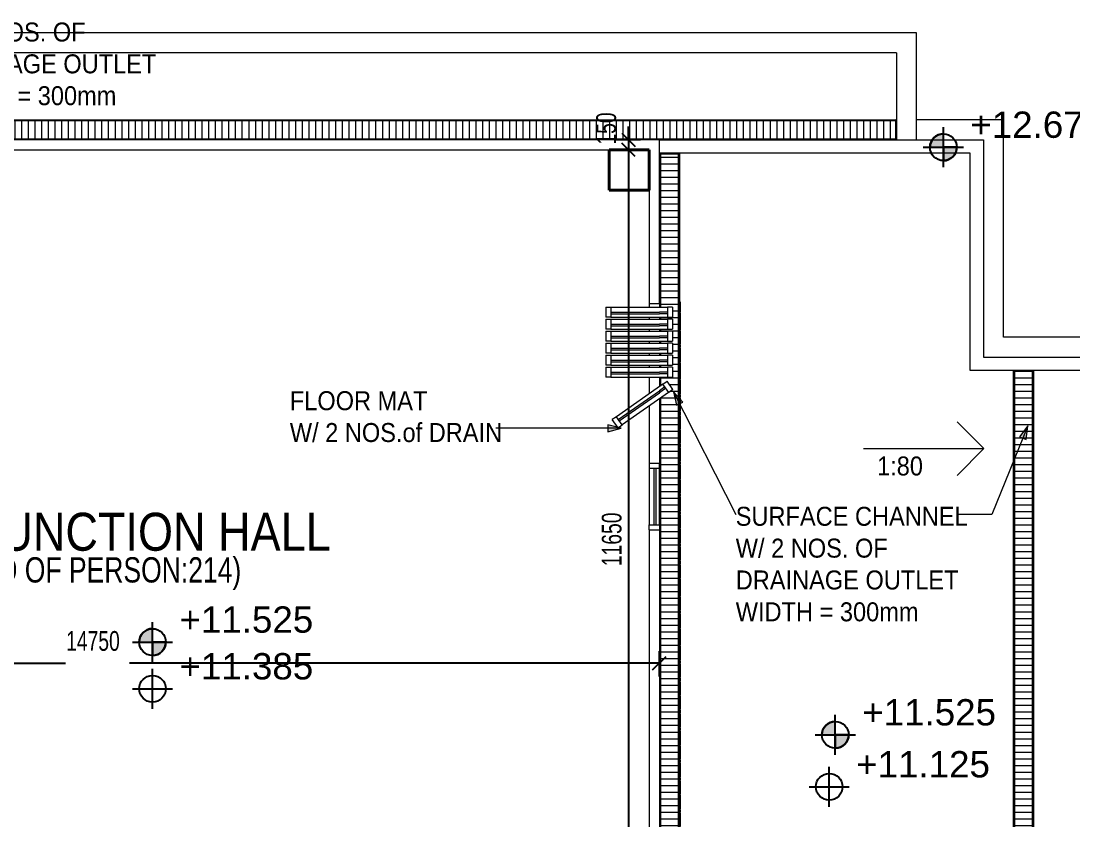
# Model space of a CAD drawing. Header units: millimetres. Extents: x 12827 to 178996, y -27589 to 73652.
# Drawn here: x 76889 to 92628, y 41984 to 53935 of the extents above; entities that cross this region are included whole.
import ezdxf

# ---------------------------------------------------------------- set-up
doc = ezdxf.new("R2010")
doc.units = ezdxf.units.MM
doc.linetypes.add('Hidden', pattern=[7.14375, 4.7625, -2.38125])
for name, color, linetype, lineweight in [('A-ANNO-DIMS', 211, 'Continuous', 5), ('A-ANNO-NOTE', 131, 'Continuous', 25), ('A-DETL', 90, 'Continuous', 9), ('A-DETL-THIN', 151, 'Continuous', 9), ('A-FLOR', 192, 'Continuous', 9), ('A-GLAZ-CURT', 52, 'Continuous', 20), ('A-GLAZ-CWMG', 51, 'Continuous', 20), ('A-WALL', 113, 'Continuous', 20), ('G-ANNO-TEXT', 231, 'Continuous', 5), ('Q-CASE', 31, 'Continuous', 20), ('S-COLS', 52, 'Continuous', 20)]:
    doc.layers.add(name, color=color, linetype=linetype, lineweight=lineweight)
doc.styles.add('Arial_1', font='arial.ttf', dxfattribs={"height": 393.413174})
doc.styles.add('Arial_2', font='arial.ttf', dxfattribs={"width": 0.7, "height": 295.05988})
doc.styles.add('Swis721 BT_1', font='swiss.ttf', dxfattribs={"width": 0.89, "height": 283.821263})
doc.styles.add('Swis721 BT_2', font='swiss.ttf', dxfattribs={"width": 0.85, "height": 567.642527})
doc.styles.add('Swis721 BT_7', font='swiss.ttf', dxfattribs={"width": 0.75, "height": 378.428351})
doc.dimstyles.new('Linear_-_1_5mm_Arial', dxfattribs={"dimscale": 304.8, "dimtxt": 300, "dimasz": 0.656168, "dimexe": 0.656168, "dimexo": 0.0625, "dimgap": 0.328084, "dimtad": 1, "dimdec": 0, "dimzin": 0, "dimdsep": 46, "dimtxsty": 'Arial_2', "dimblk1": 'OBLIQUE', "dimblk2": 'OBLIQUE', "dimsah": 1, "dimcen": 0.09, "dimadec": 0, "dimazin": 0, "dimtfac": 1, "dimtdec": 4, "dimtix": 1, "dimtmove": 0, "dimatfit": 3, "dimfxl": 0.656168, "dimfxlon": 1, "dimtvp": 1, "dimtolj": 1, "dimtzin": 0, "dimarcsym": 2})
doc.dimstyles.new('Linear_-_1_5mm_Arial_1', dxfattribs={"dimscale": 304.8, "dimtxt": 300, "dimasz": 0.656168, "dimexe": 0.656168, "dimexo": 0.0625, "dimgap": 0.328084, "dimtad": 1, "dimdec": 0, "dimzin": 0, "dimdsep": 46, "dimtxsty": 'Arial_2', "dimblk1": 'OBLIQUE', "dimblk2": 'OBLIQUE', "dimsah": 1, "dimcen": 0.09, "dimadec": 0, "dimazin": 0, "dimtfac": 1, "dimtdec": 4, "dimtix": 1, "dimtmove": 2, "dimatfit": 3, "dimfxl": 0.656168, "dimfxlon": 1, "dimtvp": 1, "dimtolj": 1, "dimtzin": 0, "dimarcsym": 2})
pattern_1 = [(270, (0, 609.6), (100, 6e-15), [])]

# ---------------------------------------------------------------- blocks, each defined once
blk = doc.blocks.new('System Panel - DLN_Glazed - 25mm-6618254-Copy of 1_F')
at = {"layer": 'A-GLAZ-CURT', "lineweight": 9}
for p, q in [((-425, 25), (-302.5, 25)), ((-425, 0), (-425, 25)), ((-425, 0), (-302.5, 0)), ((425, 25), (-302.5, 25)), ((425, 0), (-302.5, 0)), ((425, 0), (425, 25))]:
    blk.add_line(p, q, dxfattribs=at)
blk = doc.blocks.new('Rectangular Mullion - DLN_75 x 150mm _WD_-6618253-Copy of 1_F')
at = {"layer": 'A-GLAZ-CWMG', "lineweight": 9}
for p, q in [((85712, 49657), (86562, 49657)), ((85712, 49507), (86562, 49507))]:
    blk.add_line(p, q, dxfattribs=at)
blk = doc.blocks.new('Rectangular Mullion - DLN_75 x 150mm _WD_-3529042-Copy of 1_F')
at = {"layer": 'A-GLAZ-CWMG', "lineweight": 9}
for p, q in [((0, 75), (-75, 75)), ((-75, 75), (-75, -75)), ((0, 75), (0, -75)), ((-75, -75), (0, -75))]:
    blk.add_line(p, q, dxfattribs=at)
blk = doc.blocks.new('Rectangular Mullion - DLN_75 x 150mm _WD_-3529043-Copy of 1_F')
at = {"layer": 'A-GLAZ-CWMG', "lineweight": 9}
for p, q in [((0, 75), (-75, 75)), ((-75, 75), (-75, -75)), ((0, 75), (0, -75)), ((-75, -75), (0, -75))]:
    blk.add_line(p, q, dxfattribs=at)
blk = doc.blocks.new('System Panel - DLN_Glazed - 25mm-V40-Copy of 1_F')
at = {"layer": 'A-GLAZ-CURT', "lineweight": 9}
for p, q in [((-425, 25), (425, 25)), ((-425, 0), (-425, 25)), ((425, 0), (-425, 0)), ((425, 0), (425, 25))]:
    blk.add_line(p, q, dxfattribs=at)
blk = doc.blocks.new('Rectangular Mullion - DLN_75 x 150mm _WD_-V41-Copy of 1_F')
at = {"layer": 'A-GLAZ-CWMG', "lineweight": 9}
for p, q in [((0, 75), (-75, 75)), ((-75, 75), (-75, -75)), ((0, 75), (0, -75)), ((-75, -75), (0, -75))]:
    blk.add_line(p, q, dxfattribs=at)
blk = doc.blocks.new('System Panel - DLN_Glazed - 25mm-V42-Copy of 1_F')
at = {"layer": 'A-GLAZ-CURT', "lineweight": 9}
for p, q in [((-425, 25), (325, 25)), ((-425, 0), (-425, 25)), ((-425, 0), (307, 0)), ((425, 0), (307, 0)), ((425, 25), (325, 25)), ((425, 0), (425, 25))]:
    blk.add_line(p, q, dxfattribs=at)
blk = doc.blocks.new('Rectangular Mullion - DLN_75 x 150mm _WD_-V43-Copy of 1_F')
at = {"layer": 'A-GLAZ-CWMG', "lineweight": 9}
for p, q in [((0, 75), (-75, 75)), ((-75, 75), (-75, -75)), ((0, 75), (0, -75)), ((-75, -75), (0, -75))]:
    blk.add_line(p, q, dxfattribs=at)
blk = doc.blocks.new('DLN-Surface Channel-S1 - 300x150 _WD_-10461004-Copy of 1_F')
at = {"layer": 'Q-CASE', "lineweight": 9}
h = blk.add_hatch(dxfattribs=at)
h.set_pattern_fill('FP_6', color=256, style=0, pattern_type=2)
h.set_pattern_definition(pattern_1)
h.paths.add_polyline_path([(20414, -135), (20414, 135), (-20414, 135), (-20414, -135), (18917, -135)], flags=0)
at = {"layer": 'Q-CASE'}
for p, q in [((-20414, 150), (20414, 150)), ((-20414, 140), (20414, 140)), ((20414, 135), (-20414, 135)), ((20414, -150), (20414, 150)), ((20424, 150), (20414, 150)), ((20414, 150), (20414, 140)), ((20414, 135), (20414, -135)), ((20424, 150), (20424, -150)), ((-20414, -135), (20414, -135)), ((20414, -140), (-20414, -140)), ((20414, -140), (20414, -150))]:
    blk.add_line(p, q, dxfattribs=at)
blk = doc.blocks.new('DLN-Surface Channel-S1 - 300x200 _WD_-18251588-Copy of 1_F')
at = {"layer": 'Q-CASE', "lineweight": 9}
h = blk.add_hatch(dxfattribs=at)
h.set_pattern_fill('FP_6', color=256, style=0, pattern_type=2)
h.set_pattern_definition(pattern_1)
h.paths.add_polyline_path([(5940, -135), (5940, 135), (-5940, 135), (-5940, -135), (-3650, -135), (-3650, 48), (-3500, 48), (-3500, -135), (-3470, -135), (-3470, 48), (-3320, 48), (-3320, -135), (-3290, -135), (-3290, 48), (-3140, 48), (-3140, -135), (-3110, -135), (-3110, 48), (-2960, 48), (-2960, -135), (-2930, -135), (-2930, 48), (-2780, 48), (-2780, -135), (-2750, -135), (-2750, 48), (-2600, 48), (-2600, -135), (-2468, -135), (-2539, -35), (-2416, 51), (-2285, -135), (3077, -135)], flags=0)
at = {"layer": 'Q-CASE'}
for p, q in [((-5940, 150), (-5950, 150)), ((-5940, 150), (-5940, -150)), ((-5940, 140), (-5940, 150)), ((-5940, 150), (5940, 150)), ((-5940, 140), (5940, 140)), ((-5940, -135), (-5940, 135)), ((5940, 135), (-5940, 135)), ((5940, -150), (5940, 150)), ((5950, 150), (5940, 150)), ((5940, 150), (5940, 140)), ((5940, 135), (5940, -135)), ((5950, 150), (5950, -150)), ((-5940, -135), (-3650, -135)), ((-5940, -150), (-5940, -140)), ((-3650, -140), (-5940, -140)), ((-3700, -150), (-3650, -150)), ((-3500, -135), (-3470, -135)), ((-3470, -140), (-3500, -140)), ((-3500, -150), (-3470, -150)), ((-3320, -135), (-3290, -135)), ((-3290, -140), (-3320, -140)), ((-3320, -150), (-3290, -150)), ((-3140, -135), (-3110, -135)), ((-3110, -140), (-3140, -140)), ((-3140, -150), (-3110, -150)), ((-2960, -135), (-2930, -135)), ((-2930, -140), (-2960, -140)), ((-2960, -150), (-2930, -150)), ((-2780, -135), (-2750, -135)), ((-2750, -140), (-2780, -140)), ((-2780, -150), (-2750, -150)), ((-2600, -135), (-2468, -135)), ((-2465, -140), (-2600, -140)), ((-2600, -150), (-2458, -150)), ((-2285, -135), (5940, -135)), ((5940, -140), (-2282, -140)), ((-2275, -150), (-1315, -150)), ((-315, -150), (5300, -150)), ((5940, -140), (5940, -150))]:
    blk.add_line(p, q, dxfattribs=at)
blk = doc.blocks.new('DLN-Surface Channel-S1 - 300x150 _WD_-15637421-Copy of 1_F')
at = {"layer": 'Q-CASE', "lineweight": 9}
h = blk.add_hatch(dxfattribs=at)
h.set_pattern_fill('FP_6', color=256, style=0, pattern_type=2)
h.set_pattern_definition(pattern_1)
h.paths.add_polyline_path([(21565, 135), (-21565, 135), (-21565, -135), (21565, -135), (21565, -44)], flags=0)
at = {"layer": 'Q-CASE'}
for p, q in [((-21565, 150), (-21565, -150)), ((-21565, 140), (-21565, 150)), ((-21565, 140), (21565, 140)), ((-21565, -135), (-21565, 135)), ((21565, 135), (-21565, 135)), ((-21565, -135), (21565, -135)), ((-21565, -150), (-21565, -140)), ((21565, -140), (-21565, -140))]:
    blk.add_line(p, q, dxfattribs=at)
blk = doc.blocks.new('DLN_Slab Level Mark - FFL-2mm_Type 2-2670450-Copy of 1_F')
at = {"layer": 'A-ANNO-NOTE', "lineweight": 5}
h = blk.add_hatch(color=256, dxfattribs=at)
edge = h.paths.add_edge_path(flags=0)
edge.add_arc((0, 0), 1, 0, 90, ccw=False)
edge.add_line((1, 0), (0, 0))
edge.add_line((0, 0), (0, 1))
h = blk.add_hatch(color=256, dxfattribs=at)
edge = h.paths.add_edge_path(flags=0)
edge.add_arc((0, 0), 1, 180, 270, ccw=False)
edge.add_line((-1, 0), (0, 0))
edge.add_line((0, 0), (0, -1))
at = {"layer": 'A-ANNO-NOTE'}
for p, q in [((0, 1.5), (0, -1.5)), ((0, 1), (0, 0)), ((0, 0), (-1, 0)), ((0, -1), (0, 0)), ((0, 0), (1, 0)), ((-1.5, 0), (1.5, 0))]:
    blk.add_line(p, q, dxfattribs=at)
blk.add_circle((0, 0), 1, dxfattribs=at)
for start, end in [(360, 90), (180, 270)]:
    blk.add_arc((0, 0), 1, start, end, dxfattribs=at)
blk = doc.blocks.new('DLN_Slab Level Mark - SSL-2mm_Type 2-2670448-Copy of 1_F')
at = {"layer": 'A-ANNO-NOTE'}
for p, q in [((0, 1.5), (0, -1.5)), ((-1.5, 0), (1.5, 0))]:
    blk.add_line(p, q, dxfattribs=at)
blk.add_circle((0, 0), 1, dxfattribs=at)
blk = doc.blocks.new('_Oblique')
at = {"color": 0, "linetype": 'ByBlock', "lineweight": -2}
blk.add_line((-0.5, -0.5), (0.5, 0.5), dxfattribs=at)
blk = doc.blocks.new('DIMBLOCK47-Copy of 1_F')
at = {"layer": 'A-ANNO-DIMS', "color": 0, "lineweight": -2, "transparency": 16777216}
for p, q in [((71689, 44509), (71689, 44128)), ((86439, 44509), (86439, 44128)), ((71689, 44328), (77556, 44328)), ((86439, 44328), (78513, 44328))]:
    blk.add_line(p, q, dxfattribs=at)
at = {"layer": 'Defpoints', "color": 0, "transparency": 16777216}
for p in [(71689, 44528), (86439, 44528), (86439, 44328)]:
    blk.add_point(p, dxfattribs=at)
at = {"layer": 'A-ANNO-DIMS', "color": 0, "lineweight": -2, "transparency": 16777216, "xscale": 200, "yscale": 200, "zscale": 200, "rotation": 180}
blk.add_blockref('_Oblique', (71689, 44328), dxfattribs=at)
at = {"layer": 'A-ANNO-DIMS', "color": 0, "lineweight": -2, "transparency": 16777216, "xscale": 200, "yscale": 200, "zscale": 200}
blk.add_blockref('_Oblique', (86439, 44328), dxfattribs=at)
at = {"layer": 'A-ANNO-DIMS', "color": 0, "transparency": 16777216, "insert": (77564, 44810), "char_height": 295.1, "width": 941.54, "attachment_point": 1, "line_spacing_factor": 0.938532, "style": 'Arial_2'}
blk.add_mtext('\\A1;14750', dxfattribs=at)
blk = doc.blocks.new('DIMBLOCK129-Copy of 1_F')
at = {"layer": 'A-ANNO-DIMS', "color": 0, "lineweight": -2, "transparency": 16777216}
for p, q in [((85979, 52157), (85979, 52357)), ((86159, 52157), (85779, 52157)), ((85979, 52157), (85979, 52007)), ((86159, 52007), (85779, 52007)), ((85979, 52007), (85979, 51807))]:
    blk.add_line(p, q, dxfattribs=at)
at = {"layer": 'Defpoints', "color": 0, "transparency": 16777216}
for p in [(86179, 52157), (85979, 52007), (86179, 52007)]:
    blk.add_point(p, dxfattribs=at)
at = {"layer": 'A-ANNO-DIMS', "color": 0, "lineweight": -2, "transparency": 16777216, "xscale": 200, "yscale": 200, "zscale": 200}
for p, rotation in [((85979, 52157), 270), ((85979, 52007), 90)]:
    blk.add_blockref('_Oblique', p, dxfattribs=dict(at, rotation=rotation))
at = {"layer": 'A-ANNO-DIMS', "color": 0, "transparency": 16777216, "insert": (85496, 52087), "char_height": 295.1, "width": 564.92, "attachment_point": 1, "rotation": 90, "line_spacing_factor": 0.938532, "style": 'Arial_2'}
blk.add_mtext('\\A1;150', dxfattribs=at)
blk = doc.blocks.new('DIMBLOCK130-Copy of 1_F')
at = {"layer": 'A-ANNO-DIMS', "color": 0, "lineweight": -2, "transparency": 16777216}
for p, q in [((86159, 52007), (85779, 52007)), ((85979, 52007), (85979, 40357)), ((85798, 40357), (86179, 40357))]:
    blk.add_line(p, q, dxfattribs=at)
at = {"layer": 'Defpoints', "color": 0, "transparency": 16777216}
for p in [(86179, 52007), (85779, 40357), (85979, 40357)]:
    blk.add_point(p, dxfattribs=at)
at = {"layer": 'A-ANNO-DIMS', "color": 0, "lineweight": -2, "transparency": 16777216, "xscale": 200, "yscale": 200, "zscale": 200}
for p, rotation in [((85979, 52007), 90), ((85979, 40357), 270)]:
    blk.add_blockref('_Oblique', p, dxfattribs=dict(at, rotation=rotation))
at = {"layer": 'A-ANNO-DIMS', "color": 0, "transparency": 16777216, "insert": (85728, 46182), "char_height": 295.1, "width": 941.54, "attachment_point": 5, "rotation": 90, "style": 'Arial_2'}
blk.add_mtext('\\A1;11650', dxfattribs=at)

msp = doc.modelspace()

# ---------------------------------------------------------------- hatches: boundary and pattern name
at = {"layer": 'G-ANNO-TEXT'}
for points in [[(86651.95983, 48390.55315), (86694.62202, 48187.94069), (86790.2126, 48236.41671)], [(85867.98233, 47842.81938), (85667.98233, 47896.40922), (85667.98233, 47789.22954)], [(91952.71376, 47880.75278), (91827.47928, 47715.86435), (91926.70173, 47675.33797)]]:
    msp.add_hatch(color=130, dxfattribs=at).paths.add_polyline_path(points, flags=0)

# ---------------------------------------------------------------- linework, layer by layer
at = {"layer": 'A-DETL', "linetype": 'Hidden', "lineweight": 40}
msp.add_line((86739.29296, 40057.48546), (86739.29296, 49732.48546), dxfattribs=at)
at = {"layer": 'A-DETL-THIN'}
for p, q in [((89989.29296, 53457.48546), (49139.29296, 53457.48546)), ((89989.29296, 53457.48546), (89989.29296, 52157.48546)), ((91292.83165, 47539.32036), (90892.83165, 47939.32036)), ((89492.83165, 47539.32036), (91292.83165, 47539.32036)), ((91292.83165, 47539.32036), (90892.83165, 47139.32036))]:
    msp.add_line(p, q, dxfattribs=at)
at = {"layer": 'A-FLOR'}
for p, q in [((90289.29296, 53757.48546), (48839.29296, 53757.48546)), ((90289.29296, 52157.48546), (90289.29296, 53757.48546)), ((91589.29296, 52457.48546), (90289.29296, 52457.48546)), ((91589.29296, 49207.6763), (91589.29296, 52457.48546)), ((86289.29296, 49707.48546), (86289.29296, 49657.48546)), ((86289.29296, 49507.48546), (86289.29296, 49477.48546)), ((86289.29296, 49327.48546), (86289.29296, 49297.48546)), ((86289.29296, 49147.48546), (86289.29296, 49117.48546)), ((93403.94951, 49207.6763), (91589.29296, 49207.6763)), ((86289.29296, 48967.48546), (86289.29296, 48937.48546)), ((86289.29296, 48787.48546), (86289.29296, 48757.48546)), ((86289.29296, 48607.48546), (86289.29296, 48360.40151)), ((86289.29296, 48177.28532), (86289.29296, 47322.48546)), ((86289.29296, 46322.48546), (86289.29296, 40707.48546))]:
    msp.add_line(p, q, dxfattribs=at)
at = {"layer": 'A-FLOR', "lineweight": 15}
for p, q in [((86739.29296, 51957.48546), (86739.29296, 40057.48546)), ((91739.29296, 23740.48546), (91739.29296, 48707.6763)), ((92039.29296, 48707.6763), (92039.29296, 23740.48546))]:
    msp.add_line(p, q, dxfattribs=at)
at = {"layer": 'A-WALL'}
for p, q in [((86439.29296, 52157.48546), (76039.29296, 52157.48546)), ((86439.29296, 49707.48546), (86439.29296, 52157.48546)), ((76039.29296, 52007.48546), (86289.29296, 52007.48546)), ((86289.29296, 52007.48546), (86289.29296, 49707.48546)), ((86289.29296, 49707.48546), (86439.29296, 49707.48546))]:
    msp.add_line(p, q, dxfattribs=at)
at = {"layer": 'A-WALL', "color": 50, "lineweight": 15}
for p, q in [((86439.29296, 52157.48546), (91289.29296, 52157.48546)), ((91289.29296, 52157.48546), (91289.29296, 48907.6763)), ((91089.29296, 51957.48546), (86439.29296, 51957.48546)), ((91089.29296, 48707.6763), (91089.29296, 51957.48546)), ((91289.29296, 48907.6763), (94039.29296, 48907.6763)), ((93839.29296, 48707.6763), (91089.29296, 48707.6763))]:
    msp.add_line(p, q, dxfattribs=at)
at = {"layer": 'G-ANNO-TEXT', "color": 130}
for p, q in [((86651.95983, 48390.55315), (86694.62202, 48187.94069)), ((86790.2126, 48236.41671), (86651.95983, 48390.55315)), ((86651.95983, 48390.55315), (87582.40671, 46555.79124)), ((86694.62202, 48187.94069), (86790.2126, 48236.41671)), ((85867.98233, 47842.81938), (85667.98233, 47896.40922)), ((85667.98233, 47896.40922), (85667.98233, 47789.22954)), ((91952.71376, 47880.75278), (91411.54697, 46555.79124)), ((91952.71376, 47880.75278), (91827.47928, 47715.86435)), ((91926.70173, 47675.33797), (91952.71376, 47880.75278)), ((85867.98233, 47842.81938), (83991.59574, 47842.81938)), ((85667.98233, 47789.22954), (85867.98233, 47842.81938)), ((91827.47928, 47715.86435), (91926.70173, 47675.33797)), ((91411.54697, 46555.79124), (90915.40671, 46555.79124))]:
    msp.add_line(p, q, dxfattribs=at)
at = {"layer": 'S-COLS', "color": 10, "lineweight": 40}
for p, q in [((86289.29296, 52007.48546), (85689.29296, 52007.48546)), ((85689.29296, 52007.48546), (85689.29296, 51407.48546)), ((86289.29296, 51407.48546), (86289.29296, 52007.48546)), ((86289.29296, 51407.48546), (85689.29296, 51407.48546))]:
    msp.add_line(p, q, dxfattribs=at)

# ---------------------------------------------------------------- block references
at = {"layer": 'A-ANNO-NOTE'}
for name, p, xscale, yscale, zscale, rotation in [('DLN_Slab Level Mark - FFL-2mm_Type 2-2670450-Copy of 1_F', (90689.06975, 52047.48546), 200.0000000000001, 200.0000000000001, 200.0000000000001, 89.99999999999935), ('DLN_Slab Level Mark - FFL-2mm_Type 2-2670450-Copy of 1_F', (78856.5673, 44644.96704), 200, 200, 200, 90.00000000000004), ('DLN_Slab Level Mark - SSL-2mm_Type 2-2670448-Copy of 1_F', (78856.5673, 43946.18471), 200, 200, 200, 90.00000000000017), ('DLN_Slab Level Mark - FFL-2mm_Type 2-2670450-Copy of 1_F', (89072.09154, 43257.54533), 199.9999999999999, 199.9999999999999, 199.9999999999999, 90.0000000000005), ('DLN_Slab Level Mark - SSL-2mm_Type 2-2670448-Copy of 1_F', (88981.25821, 42480.3474), 200.0000000000001, 200.0000000000001, 200.0000000000001, 90.00000000000006)]:
    msp.add_blockref(name, p, dxfattribs=dict(at, xscale=xscale, yscale=yscale, zscale=zscale, rotation=rotation))
at = {"layer": 'A-GLAZ-CURT', "lineweight": 9}
for name, p, rotation in [('System Panel - DLN_Glazed - 25mm-6618254-Copy of 1_F', (86136.79296, 49582.48546), 180), ('System Panel - DLN_Glazed - 25mm-6618254-Copy of 1_F', (86136.79296, 49402.48546), 180), ('System Panel - DLN_Glazed - 25mm-6618254-Copy of 1_F', (86136.79296, 49222.48546), 180), ('System Panel - DLN_Glazed - 25mm-6618254-Copy of 1_F', (86136.79296, 49042.48546), 180), ('System Panel - DLN_Glazed - 25mm-6618254-Copy of 1_F', (86136.79296, 48862.48546), 180), ('System Panel - DLN_Glazed - 25mm-6618254-Copy of 1_F', (86136.79296, 48682.48546), 180), ('System Panel - DLN_Glazed - 25mm-V42-Copy of 1_F', (86187.79016, 48197.77038), 34.99999999999893), ('System Panel - DLN_Glazed - 25mm-V40-Copy of 1_F', (86364.29296, 46822.48546), 269.9999999999991)]:
    msp.add_blockref(name, p, dxfattribs=dict(at, rotation=rotation))
at = {"layer": 'A-GLAZ-CWMG', "lineweight": 9, "extrusion": (0, 0, -1)}
for p in [(-85636.79296, 49582.48546), (-85636.79296, 49402.48546), (-85636.79296, 49222.48546), (-85636.79296, 49042.48546), (-85636.79296, 48862.48546), (-85636.79296, 48682.48546)]:
    msp.add_blockref('Rectangular Mullion - DLN_75 x 150mm _WD_-3529042-Copy of 1_F', p, dxfattribs=at)
at = {"layer": 'A-GLAZ-CWMG', "lineweight": 9}
for name, p in [('Rectangular Mullion - DLN_75 x 150mm _WD_-6618253-Copy of 1_F', (0, 0)), ('Rectangular Mullion - DLN_75 x 150mm _WD_-3529043-Copy of 1_F', (86636.79296, 49582.48546)), ('Rectangular Mullion - DLN_75 x 150mm _WD_-6618253-Copy of 1_F', (0, -180)), ('Rectangular Mullion - DLN_75 x 150mm _WD_-3529043-Copy of 1_F', (86636.79296, 49402.48546)), ('Rectangular Mullion - DLN_75 x 150mm _WD_-6618253-Copy of 1_F', (0, -360)), ('Rectangular Mullion - DLN_75 x 150mm _WD_-3529043-Copy of 1_F', (86636.79296, 49222.48546)), ('Rectangular Mullion - DLN_75 x 150mm _WD_-6618253-Copy of 1_F', (0, -540)), ('Rectangular Mullion - DLN_75 x 150mm _WD_-3529043-Copy of 1_F', (86636.79296, 49042.48546)), ('Rectangular Mullion - DLN_75 x 150mm _WD_-6618253-Copy of 1_F', (0, -720)), ('Rectangular Mullion - DLN_75 x 150mm _WD_-3529043-Copy of 1_F', (86636.79296, 48862.48546)), ('Rectangular Mullion - DLN_75 x 150mm _WD_-6618253-Copy of 1_F', (0, -900)), ('Rectangular Mullion - DLN_75 x 150mm _WD_-3529043-Copy of 1_F', (86636.79296, 48682.48546))]:
    msp.add_blockref(name, p, dxfattribs=at)
for name, p, rotation in [('Rectangular Mullion - DLN_75 x 150mm _WD_-6618253-Copy of 1_F', (128307.57488, 138219.39945), 214.9999999999988), ('Rectangular Mullion - DLN_75 x 150mm _WD_-V41-Copy of 1_F', (85778.21413, 47910.98217), 214.999999999999), ('Rectangular Mullion - DLN_75 x 150mm _WD_-V41-Copy of 1_F', (86364.29296, 47322.48546), 89.99999999999908), ('Rectangular Mullion - DLN_75 x 150mm _WD_-6618253-Copy of 1_F', (135946.77842, -39314.3075), 89.999999999999)]:
    msp.add_blockref(name, p, dxfattribs=dict(at, rotation=rotation))
at = {"layer": 'A-GLAZ-CWMG', "lineweight": 9, "extrusion": (0, 0, -1)}
for name, p, rotation in [('Rectangular Mullion - DLN_75 x 150mm _WD_-V43-Copy of 1_F', (-86597.36618, 48484.5586), 145.0000000000011), ('Rectangular Mullion - DLN_75 x 150mm _WD_-3529042-Copy of 1_F', (-86364.29296, 46322.48546), 270.0000000000009)]:
    msp.add_blockref(name, p, dxfattribs=dict(at, rotation=rotation))
at = {"layer": 'Q-CASE'}
msp.add_blockref('DLN-Surface Channel-S1 - 300x150 _WD_-10461004-Copy of 1_F', (69564.25018, 52307.48546), dxfattribs=at)
for name, p, rotation in [('DLN-Surface Channel-S1 - 300x200 _WD_-18251588-Copy of 1_F', (86589.29296, 46007.48546), 270.0000000000007), ('DLN-Surface Channel-S1 - 300x150 _WD_-15637421-Copy of 1_F', (91889.29296, 27132.58088), 269.9999999999994)]:
    msp.add_blockref(name, p, dxfattribs=dict(at, rotation=rotation))

# ---------------------------------------------------------------- texts
at = {"layer": 'A-ANNO-NOTE', "lineweight": 5, "char_height": 393.413174, "width": 2385.6, "attachment_point": 1, "line_spacing_factor": 0.938532, "style": 'Arial_1'}
for s, insert in [('+12.675', (91091.86475, 52581.54022)), ('+11.525', (79259.36229, 45179.0218)), ('+11.385', (79259.36229, 44480.23947)), ('+11.525', (89474.88654, 43791.60009)), ('+11.125', (89384.05321, 43014.40216))]:
    msp.add_mtext(s, dxfattribs=dict(at, insert=insert))
at = {"layer": 'G-ANNO-TEXT', "color": 7, "attachment_point": 1, "line_spacing_factor": 1.00667}
for s, insert, char_height, width, style in [('SURFACE CHANNEL\\PW/ 2 NOS. OF\\PDRAINAGE OUTLET\\PWIDTH = 300mm', (75581.03934, 54389.36585), 283.8212635, 3999.6, 'Swis721 BT_1'), ('FLOOR MAT\\PW/ 2 NOS.of DRAIN', (80910.59574, 48398.06922), 283.8212635, 3697.2, 'Swis721 BT_1'), ('\\P1:80', (89696.67582, 47897.55795), 283.821263, 817.2, 'Swis721 BT_1'), ('FUNCTION HALL', (76168.1995, 46579.47393), 567.642527, 6256.8, 'Swis721 BT_2'), ('SURFACE CHANNEL\\PW/ 2 NOS. OF\\PDRAINAGE OUTLET\\PWIDTH = 300mm', (87582.40671, 46668.66013), 283.8212635, 3999.6, 'Swis721 BT_1'), ('(NO OF PERSON:214)', (76108.48257, 45914.74966), 378.4283513, 4761.6, 'Swis721 BT_7')]:
    msp.add_mtext(s, dxfattribs=dict(at, insert=insert, char_height=char_height, width=width, style=style))

# ---------------------------------------------------------------- dimensions: what is measured, and where the dimension line sits
at = {"layer": 'A-ANNO-DIMS'}
dim = msp.add_linear_dim(base=(85978.5256, 52007.48546), p1=(86178.5256, 52157.48546), p2=(86178.5256, 52007.48546), angle=90, dimstyle='Linear_-_1_5mm_Arial_1', override={"dimpost": '<>', "dimfxl": 150}, dxfattribs=at)
dim.commit()
dim.dimension.update_dxf_attribs({"geometry": 'DIMBLOCK129-Copy of 1_F', "text_midpoint": (85692.48, 52369.7577), "dimtype": 160, "text_rotation": 90})
dim = msp.add_linear_dim(base=(85978.5256, 40357.48546), p1=(86178.5256, 52007.48546), p2=(85778.5256, 40357.48546), angle=90, dimstyle='Linear_-_1_5mm_Arial', override={"dimpost": '<>', "dimfxl": 11656.86493}, dxfattribs=at)
dim.commit()
dim.dimension.update_dxf_attribs({"geometry": 'DIMBLOCK130-Copy of 1_F', "text_midpoint": (85727.876, 46182.48546)})
dim = msp.add_linear_dim(base=(86439.29296, 44327.64005), p1=(71689.29296, 44527.64005), p2=(86439.29296, 44527.64005), dimstyle='Linear_-_1_5mm_Arial_1', override={"dimpost": '<>', "dimfxl": 14750}, dxfattribs=at)
dim.commit()
dim.dimension.update_dxf_attribs({"geometry": 'DIMBLOCK47-Copy of 1_F', "text_midpoint": (78034.64181, 44613.68565), "dimtype": 160})

doc.saveas('drawing.dxf')
